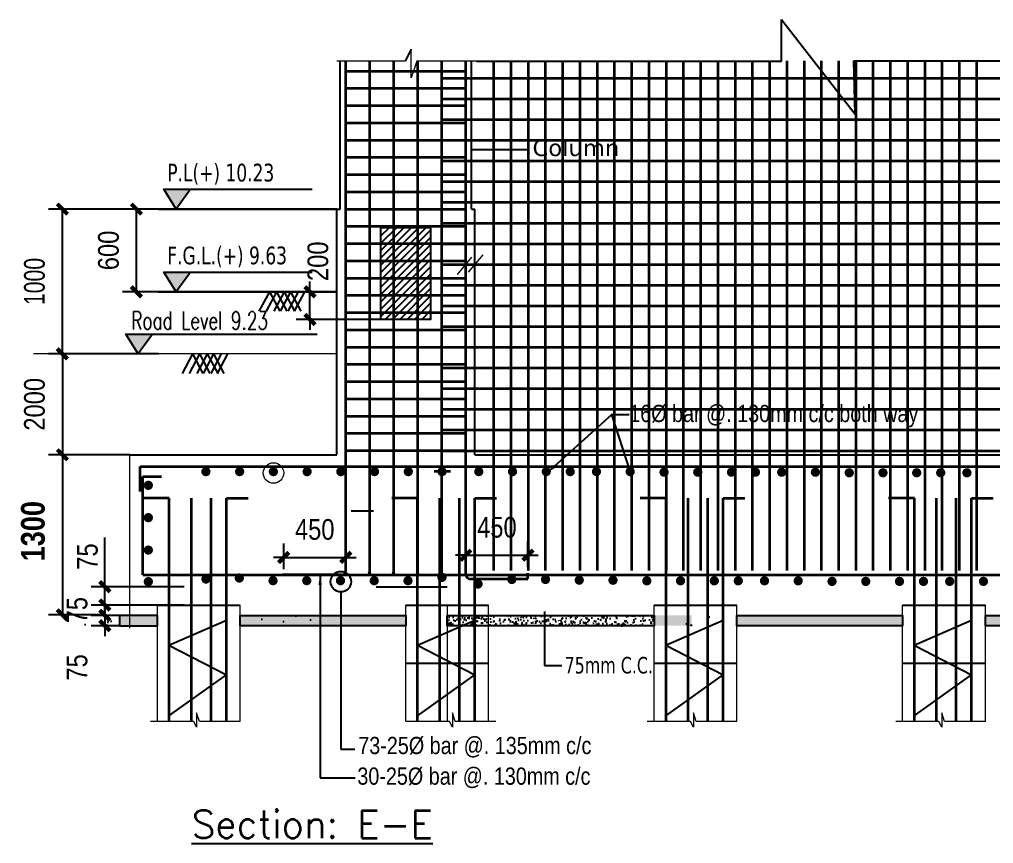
# Model space of a CAD drawing. Header units: millimetres. Extents: x 6239764 to 13047540, y 367704 to 979893.
# Drawn here: x 6545608 to 6552667, y 374326 to 380298 of the extents above; entities that cross this region are included whole.
import ezdxf
from ezdxf import colors
from ezdxf.entities.mleader import LeaderData, LeaderLine
from ezdxf.math import Vec2, Vec3

# ---------------------------------------------------------------- set-up
doc = ezdxf.new("R2010")
doc.units = ezdxf.units.MM
doc.header["$LTSCALE"] = 300
doc.linetypes.add('DASHED2', pattern=[0.375, 0.25, -0.125])
for name, color, linetype, lineweight in [('covering', 7, 'Continuous', 15), ('dimension', 194, 'Continuous', 20), ('ROD', 10, 'Continuous', 35)]:
    doc.layers.add(name, color=color, linetype=linetype, lineweight=lineweight)
doc.layers.add('DIM', color=4, linetype='Continuous')
doc.styles.add('AFTXT', font='')
doc.styles.add('NARROW', font='ARIALN.TTF')
doc.styles.get("Standard").update_dxf_attribs({"font": 'txt8.shx', "width": 0.7, "bigfont": 'hztxt_ii.shx'})
doc.styles.add('TEXT', font='swisscl.ttf')
doc.styles.add('ver', font='verdana.ttf')
doc.styles.get('AFTXT').set_extended_font_data('Romans.shx')
doc.linetypes.add('ZIGZAG', pattern='A,0.0001,-0.2,[131,ltypeshp.shx,S=0.2,R=0,X=-0.2,Y=0],-0.4,[131,ltypeshp.shx,S=0.2,R=180,X=0.2,Y=0],-0.2', length=0.8001)
doc.dimstyles.new('1_8 N1', dxfattribs={"dimscale": 1.5, "dimtxt": 48, "dimasz": 36, "dimexe": 18, "dimexo": 18, "dimgap": 15, "dimtad": 1, "dimdec": 1, "dimzin": 3, "dimdsep": 46, "dimlunit": 4, "dimtxsty": 'TEXT', "dimblk": 'ARCHTICK', "dimcen": 5, "dimdle": 18, "dimclrd": 8, "dimclre": 8, "dimclrt": 256, "dimadec": 0, "dimazin": 0, "dimtfac": 1, "dimtdec": 1, "dimtix": 1, "dimtmove": 0, "dimatfit": 3, "dimfxl": 0.18, "dimtvp": 0.75, "dimtolj": 1, "dimtzin": 0, "dimlwe": -1, "dimarcsym": 0})
doc.dimstyles.new('IED-2', dxfattribs={"dimscale": 50, "dimtxt": 3, "dimasz": 0.5, "dimexe": 2, "dimexo": 0, "dimgap": 2.5, "dimtad": 1, "dimdec": 0, "dimzin": 0, "dimdsep": 46, "dimtxsty": 'AFTXT', "dimblk": '_DOT7', "dimcen": 0.09, "dimclre": 7, "dimclrt": 3, "dimadec": 0, "dimazin": 0, "dimtfac": 1, "dimtdec": 0, "dimtix": 1, "dimtmove": 0, "dimatfit": 3, "dimldrblk": '_DOT7', "dimfxl": 1, "dimtolj": 1, "dimtzin": 0, "dimarcsym": 0})

# ---------------------------------------------------------------- blocks, each defined once
blk = doc.blocks.new('_ArchTick')
at = {"color": 0, "linetype": 'ByBlock', "const_width": 0.4}
blk.add_lwpolyline([(-0.5, -0.5), (0.5, 0.5)], dxfattribs=at)
blk = doc.blocks.new('*D834')
at = {"color": 7, "lineweight": -2, "transparency": 16777216}
for p, q in [((6547908.1, 378924.4), (6545819.1, 378924.4)), ((6546615.2, 377874.4), (6545819.1, 377874.4))]:
    blk.add_line(p, q, dxfattribs=at)
at = {"color": 0, "lineweight": -2, "transparency": 16777216}
blk.add_line((6545919.1, 377874.4), (6545919.1, 378924.4), dxfattribs=at)
at = {"layer": 'Defpoints', "color": 0, "transparency": 16777216}
for p in [(6545919.1, 378924.4), (6547908.1, 378924.4), (6546615.2, 377874.4)]:
    blk.add_point(p, dxfattribs=at)
at = {"color": 0, "lineweight": -2, "transparency": 16777216, "xscale": 75, "yscale": 75, "zscale": 75}
for p, rotation in [((6545919.1, 378924.4), 90), ((6545919.1, 377874.4), 270)]:
    blk.add_blockref('_ArchTick', p, dxfattribs=dict(at, rotation=rotation))
at = {"color": 3, "transparency": 16777216, "insert": (6545717.3, 378399.4), "char_height": 150, "attachment_point": 5, "rotation": 90, "style": 'NARROW'}
blk.add_mtext('\\A1;{\\fSwis721 LtCn BT|b0|i0|c0|p34;1000}', dxfattribs=at)
blk = doc.blocks.new('_DOT7')
at = {"color": 7, "linetype": 'Continuous'}
blk.add_line((-0.5, 0), (-1, 0), dxfattribs=at)
at = {"color": 7, "linetype": 'Continuous', "const_width": 0.5}
blk.add_lwpolyline([(-0.25, 0, 1), (0.25, 0, 1), (-0.25, 0, 1)], format="xyb", dxfattribs=at)
blk = doc.blocks.new('*D835')
at = {"color": 7, "lineweight": -2, "transparency": 16777216}
for p, q in [((6546408.1, 377144.1), (6545819.1, 377144.1)), ((6546223.3, 375983.7), (6545819.1, 375983.7))]:
    blk.add_line(p, q, dxfattribs=at)
at = {"color": 0, "lineweight": -2, "transparency": 16777216}
blk.add_line((6545919.1, 377144.1), (6545919.1, 375983.7), dxfattribs=at)
at = {"layer": 'Defpoints', "color": 0, "transparency": 16777216}
for p in [(6546408.1, 377144.1), (6545919.1, 375983.7), (6546223.3, 375983.7, 0)]:
    blk.add_point(p, dxfattribs=at)
at = {"color": 0, "lineweight": -2, "transparency": 16777216, "xscale": 75, "yscale": 75, "zscale": 75}
for p, rotation in [((6545919.1, 377144.1), 90), ((6545919.1, 375983.7), 270)]:
    blk.add_blockref('_ArchTick', p, dxfattribs=dict(at, rotation=rotation))
at = {"color": 3, "transparency": 16777216, "insert": (6545706.6, 376590), "char_height": 150, "attachment_point": 5, "rotation": 90, "style": 'NARROW'}
blk.add_mtext('\\A1;{\\fArial Narrow|b1|i0|c0|p34;\\H1.143x;\\C2;1300}', dxfattribs=at)
blk = doc.blocks.new('*D836')
at = {"color": 0, "lineweight": -2, "transparency": 16777216}
for p, q in [((6546227.3, 376187.6), (6546227.3, 376544)), ((6546227.3, 376054.7), (6546227.3, 376187.6))]:
    blk.add_line(p, q, dxfattribs=at)
at = {"color": 7, "lineweight": -2, "transparency": 16777216}
for p, q in [((6546802.4, 376187.6), (6546127.3, 376187.6)), ((6546802.4, 376054.7), (6546127.3, 376054.7))]:
    blk.add_line(p, q, dxfattribs=at)
at = {"layer": 'Defpoints', "color": 0, "transparency": 16777216}
for p in [(6546227.3, 376187.6), (6546802.4, 376187.6, 0), (6546802.4, 376054.7, 0)]:
    blk.add_point(p, dxfattribs=at)
at = {"color": 0, "lineweight": -2, "transparency": 16777216, "xscale": 75, "yscale": 75, "zscale": 75}
for p, rotation in [((6546227.3, 376187.6), 90), ((6546227.3, 376054.7), 270)]:
    blk.add_blockref('_ArchTick', p, dxfattribs=dict(at, rotation=rotation))
at = {"color": 3, "transparency": 16777216, "insert": (6546101, 376406), "char_height": 150, "attachment_point": 5, "rotation": 90, "style": 'NARROW'}
blk.add_mtext('\\A1;75', dxfattribs=at)
blk = doc.blocks.new('*D837')
at = {"color": 0, "lineweight": -2, "transparency": 16777216}
for p, q in [((6547713.3, 378324.4), (6547713.3, 378399.4)), ((6547713.3, 378124.4), (6547713.3, 378324.4)), ((6547713.3, 378124.4), (6547713.3, 378049.4))]:
    blk.add_line(p, q, dxfattribs=at)
at = {"color": 7, "lineweight": -2, "transparency": 16777216}
for p, q in [((6547908.1, 378324.4), (6547613.3, 378324.4)), ((6548228.1, 378124.4), (6547613.3, 378124.4))]:
    blk.add_line(p, q, dxfattribs=at)
at = {"layer": 'Defpoints', "color": 0, "transparency": 16777216}
for p in [(6547713.3, 378324.4), (6547908.1, 378324.4, 0), (6548228.1, 378124.4, 0)]:
    blk.add_point(p, dxfattribs=at)
at = {"color": 0, "lineweight": -2, "transparency": 16777216, "xscale": 75, "yscale": 75, "zscale": 75}
for p, rotation in [((6547713.3, 378324.4), 270), ((6547713.3, 378124.4), 90)]:
    blk.add_blockref('_ArchTick', p, dxfattribs=dict(at, rotation=rotation))
at = {"color": 3, "transparency": 16777216, "insert": (6547771.5, 378546), "char_height": 150, "attachment_point": 5, "rotation": 90, "style": 'NARROW'}
blk.add_mtext('\\A1;200', dxfattribs=at)
blk = doc.blocks.new('*D838')
at = {"color": 7, "lineweight": -2, "transparency": 16777216}
for p, q in [((6548843.1, 376329.9), (6548843.1, 376515.6)), ((6549293.1, 376329.9), (6549293.1, 376515.6))]:
    blk.add_line(p, q, dxfattribs=at)
at = {"color": 0, "lineweight": -2, "transparency": 16777216}
for p, q in [((6548843.1, 376415.6), (6548768.1, 376415.6)), ((6548843.1, 376415.6), (6549293.1, 376415.6)), ((6549293.1, 376415.6), (6549368.1, 376415.6))]:
    blk.add_line(p, q, dxfattribs=at)
at = {"layer": 'Defpoints', "color": 0, "transparency": 16777216}
for p in [(6549293.1, 376415.6), (6548843.1, 376329.9, 0), (6549293.1, 376329.9, 0)]:
    blk.add_point(p, dxfattribs=at)
at = {"color": 0, "lineweight": -2, "transparency": 16777216, "xscale": 75, "yscale": 75, "zscale": 75}
blk.add_blockref('_ArchTick', (6548843.1, 376415.6), dxfattribs=at)
at = {"color": 0, "lineweight": -2, "transparency": 16777216, "xscale": 75, "yscale": 75, "zscale": 75, "rotation": 180}
blk.add_blockref('_ArchTick', (6549293.1, 376415.6), dxfattribs=at)
at = {"color": 3, "transparency": 16777216, "insert": (6549068.1, 376617.2), "char_height": 150, "attachment_point": 5, "style": 'NARROW'}
blk.add_mtext('\\A1;450', dxfattribs=at)
blk = doc.blocks.new('*D839')
at = {"color": 0, "lineweight": -2, "transparency": 16777216}
for p, q in [((6546227.3, 376054.7), (6546227.3, 376129.7)), ((6546227.3, 376054.7), (6546227.3, 375979.7)), ((6546227.3, 375979.7), (6546227.3, 375904.7))]:
    blk.add_line(p, q, dxfattribs=at)
at = {"color": 7, "lineweight": -2, "transparency": 16777216}
for p, q in [((6546608.1, 376054.7), (6546127.3, 376054.7)), ((6546333.1, 375979.7), (6546127.3, 375979.7))]:
    blk.add_line(p, q, dxfattribs=at)
at = {"layer": 'Defpoints', "color": 0, "transparency": 16777216}
for p in [(6546608.1, 376054.7, 0), (6546227.3, 375979.7), (6546333.1, 375979.7, 0)]:
    blk.add_point(p, dxfattribs=at)
at = {"color": 0, "lineweight": -2, "transparency": 16777216, "xscale": 75, "yscale": 75, "zscale": 75}
for p, rotation in [((6546227.3, 376054.7), 270), ((6546227.3, 375979.7), 90)]:
    blk.add_blockref('_ArchTick', p, dxfattribs=dict(at, rotation=rotation))
at = {"color": 3, "transparency": 16777216, "insert": (6546026, 376017.2), "char_height": 150, "attachment_point": 5, "rotation": 90, "style": 'NARROW'}
blk.add_mtext('\\A1;75', dxfattribs=at)
blk = doc.blocks.new('*D840')
at = {"color": 0, "lineweight": -2, "transparency": 16777216}
for p, q in [((6546227.3, 375979.7), (6546227.3, 376054.7)), ((6546227.3, 375979.7), (6546227.3, 375904.7)), ((6546227.3, 375904.7), (6546227.3, 375829.7))]:
    blk.add_line(p, q, dxfattribs=at)
at = {"color": 7, "lineweight": -2, "transparency": 16777216}
for p, q in [((6546339.8, 375979.7), (6546127.3, 375979.7)), ((6546339.8, 375904.7), (6546127.3, 375904.7))]:
    blk.add_line(p, q, dxfattribs=at)
at = {"layer": 'Defpoints', "color": 0, "transparency": 16777216}
for p in [(6546339.8, 375979.7), (6546227.3, 375904.7), (6546339.8, 375904.7, 0)]:
    blk.add_point(p, dxfattribs=at)
at = {"color": 0, "lineweight": -2, "transparency": 16777216, "xscale": 75, "yscale": 75, "zscale": 75}
for p, rotation in [((6546227.3, 375979.7), 270), ((6546227.3, 375904.7), 90)]:
    blk.add_blockref('_ArchTick', p, dxfattribs=dict(at, rotation=rotation))
at = {"color": 3, "transparency": 16777216, "insert": (6546026, 375602.4), "char_height": 150, "attachment_point": 5, "rotation": 90, "style": 'NARROW'}
blk.add_mtext('\\A1;75', dxfattribs=at)
blk = doc.blocks.new('*D841')
at = {"color": 7, "lineweight": -2, "transparency": 16777216}
for p, q in [((6547523, 376314.2), (6547523, 376499.9)), ((6547973.1, 376314.2), (6547973.1, 376499.9))]:
    blk.add_line(p, q, dxfattribs=at)
at = {"color": 0, "lineweight": -2, "transparency": 16777216}
for p, q in [((6547523, 376399.9), (6547448, 376399.9)), ((6547523, 376399.9), (6547973.1, 376399.9)), ((6547973.1, 376399.9), (6548048.1, 376399.9))]:
    blk.add_line(p, q, dxfattribs=at)
at = {"layer": 'Defpoints', "color": 0, "transparency": 16777216}
for p in [(6547973.1, 376399.9), (6547523, 376314.2, 0), (6547973.1, 376314.2, 0)]:
    blk.add_point(p, dxfattribs=at)
at = {"color": 0, "lineweight": -2, "transparency": 16777216, "xscale": 75, "yscale": 75, "zscale": 75}
blk.add_blockref('_ArchTick', (6547523, 376399.9), dxfattribs=at)
at = {"color": 0, "lineweight": -2, "transparency": 16777216, "xscale": 75, "yscale": 75, "zscale": 75, "rotation": 180}
blk.add_blockref('_ArchTick', (6547973.1, 376399.9), dxfattribs=at)
at = {"color": 3, "transparency": 16777216, "insert": (6547748, 376601.5), "char_height": 150, "attachment_point": 5, "style": 'NARROW'}
blk.add_mtext('\\A1;450', dxfattribs=at)
blk = doc.blocks.new('*D842')
at = {"color": 7, "lineweight": -2, "transparency": 16777216}
for p, q in [((6546615.2, 377874.4), (6545819.1, 377874.4)), ((6546408.1, 377144.1), (6545819.1, 377144.1))]:
    blk.add_line(p, q, dxfattribs=at)
at = {"color": 0, "lineweight": -2, "transparency": 16777216}
blk.add_line((6545919.1, 377874.4), (6545919.1, 377144.1), dxfattribs=at)
at = {"layer": 'Defpoints', "color": 0, "transparency": 16777216}
for p in [(6546615.2, 377874.4, 0), (6545919.1, 377144.1), (6546408.1, 377144.1)]:
    blk.add_point(p, dxfattribs=at)
at = {"color": 0, "lineweight": -2, "transparency": 16777216, "xscale": 75, "yscale": 75, "zscale": 75}
for p, rotation in [((6545919.1, 377874.4), 90), ((6545919.1, 377144.1), 270)]:
    blk.add_blockref('_ArchTick', p, dxfattribs=dict(at, rotation=rotation))
at = {"color": 3, "transparency": 16777216, "insert": (6545717.5, 377509.3), "char_height": 150, "attachment_point": 5, "rotation": 90, "style": 'NARROW'}
blk.add_mtext('\\A1;2000', dxfattribs=at)
blk = doc.blocks.new('*D843')
at = {"color": 7, "lineweight": -2, "transparency": 16777216}
for p, q in [((6547908.1, 378924.4), (6546355.4, 378924.4)), ((6547908.1, 378324.4), (6546355.4, 378324.4))]:
    blk.add_line(p, q, dxfattribs=at)
at = {"color": 0, "lineweight": -2, "transparency": 16777216}
blk.add_line((6546455.4, 378324.4), (6546455.4, 378924.4), dxfattribs=at)
at = {"layer": 'Defpoints', "color": 0, "transparency": 16777216}
for p in [(6546455.4, 378924.4), (6547908.1, 378924.4, 0), (6547908.1, 378324.4, 0)]:
    blk.add_point(p, dxfattribs=at)
at = {"color": 0, "lineweight": -2, "transparency": 16777216, "xscale": 75, "yscale": 75, "zscale": 75}
for p, rotation in [((6546455.4, 378924.4), 90), ((6546455.4, 378324.4), 270)]:
    blk.add_blockref('_ArchTick', p, dxfattribs=dict(at, rotation=rotation))
at = {"color": 3, "transparency": 16777216, "insert": (6546253.8, 378624.4), "char_height": 150, "attachment_point": 5, "rotation": 90, "style": 'NARROW'}
blk.add_mtext('\\A1;600', dxfattribs=at)

msp = doc.modelspace()

# ---------------------------------------------------------------- hatches: boundary and pattern name
h = msp.add_hatch()
h.set_pattern_fill('ANSI31', color=256, scale=299.999995, style=0)
h.set_pattern_definition([(45, (2588950.356, 1022292.96), (-26.51650382, 26.51650382), [])])
h.paths.add_polyline_path([(6548228.1, 378124.4), (6548354.5, 378124.4), (6548354.5, 378791.4), (6548228.1, 378791.4)])
h.paths.add_polyline_path([(6548354.5, 378124.4), (6548478.7, 378124.4), (6548478.7, 378791.4), (6548354.5, 378791.4)])
h.paths.add_polyline_path([(6548478.7, 378124.4), (6548588.1, 378124.4), (6548588.1, 378791.4), (6548478.7, 378791.4)])
edge = h.paths.add_edge_path()
edge.add_line((6548588.1, 378124.4), (6548588.1, 378124.4))
edge.add_line((6548588.1, 378124.4), (6548588.1, 378791.4))
edge.add_line((6548577.2, 378791.4), (6548599, 378791.4))
edge.add_line((6548588.1, 378791.4), (6548588.1, 378124.4))
at = {"lineweight": 25}
h = msp.add_hatch(dxfattribs=at)
h.set_pattern_fill('AR-CONC', color=9, scale=50)
h.set_pattern_definition([(50, (6390139.74, 682600.42), (358.6301, -31.37607), [37.5, -412.5]), (355, (6390139.74, 682600.4), (-69.37567, 376.09607), [30, -330]), (100.45144, (6390169.63, 682597.8), (289.25442, 344.72), [31.8701, -350.57106]), (46.1842, (6390139.74, 682700.4), (533.62067, -82.75964), [56.25, -618.75]), (96.63564, (6390184.2, 682693.5), (467.331, 487.0593), [47.8052, -525.8569]), (351.18416, (6390139.74, 682700.4), (467.331, 487.0593), [45, -495]), (21, (6390189.74, 682675.42), (298.45353, -201.30945), [37.5, -412.5]), (326, (6390189.74, 682675.4), (121.65767, 362.57502), [30, -330]), (71.45144, (6390214.6, 682658.64), (420.1112, 161.26558), [31.8701, -350.57106]), (37.5, (6390139.74, 682600.42), (6.07993, 166.446927), [0, -326, 0, -335, 0, -331.25]), (7.5, (6390139.74, 682600.42), (131.53477, 197.20586), [0, -191, 0, -318.5, 0, -126.25]), (327.5, (6390028.24, 682600.42), (266.91122, -11.277436), [0, -125, 0, -390, 0, -517.5]), (317.5, (6389978.24, 682600.42), (291.59308, 50.05249), [0, -162.5, 0, -259, 0, -367.5])])
h.paths.add_polyline_path([(6546873.7, 375979.7), (6547773.7, 375979.7), (6547773.7, 375904.7), (6546873.7, 375904.7)])
h.paths.add_polyline_path([(6550408.1, 375979.7), (6550680.7, 375979.7), (6550680.7, 375904.7), (6550408.1, 375904.7)])
h.paths.add_polyline_path([(6546273.7, 375979.7), (6545998.7, 375979.7), (6545998.7, 375904.7), (6546273.7, 375904.7)])
h = msp.add_hatch(dxfattribs=at)
h.set_pattern_fill('AR-CONC', color=9, scale=20)
h.set_pattern_definition([(50, (6390139.74, 682692.5), (143.452037, -12.550427), [15, -165]), (355, (6390139.74, 682692.5), (-27.750267, 150.438427), [12, -132]), (100.451444, (6390151.7, 682691.46), (115.70177, 137.888), [12.74804, -140.22842]), (46.1842, (6390139.74, 682732.5), (213.44827, -33.10386), [22.5, -247.5]), (96.635635, (6390157.53, 682729.74), (186.93239, 194.82372), [19.12207, -210.34275]), (351.184164, (6390139.74, 682732.5), (186.93239, 194.82372), [18, -198]), (21, (6390159.74, 682722.5), (119.38141, -80.52378), [15, -165]), (326, (6390159.74, 682722.5), (48.663066, 145.03001), [12, -132]), (71.451445, (6390169.69, 682715.8), (168.044475, 64.50623), [12.74804, -140.22842]), (37.5, (6390139.74, 682692.503), (2.431971, 66.578771), [0, -130.4, 0, -134, 0, -132.5]), (7.5, (6390139.74, 682692.5), (52.613907, 78.882342), [0, -76.4, 0, -127.4, 0, -50.5]), (327.5, (6390095.14, 682692.503), (106.764487, -4.510974), [0, -50, 0, -156, 0, -207]), (317.5, (6390075.14, 682692.5), (116.637234, 20.020996), [0, -65, 0, -103.6, 0, -147])])
h.paths.add_polyline_path([(6550208.1, 375979.7), (6550480.7, 375979.7), (6550480.7, 375904.7), (6550208.1, 375904.7)])
h.paths.add_polyline_path([(6547208.1, 375979.7), (6548408.1, 375979.7), (6548408.1, 375904.7), (6547208.1, 375904.7)])
h.paths.add_polyline_path([(6546608.1, 375979.7), (6546333.1, 375979.7), (6546333.1, 375904.7), (6546608.1, 375904.7)])
at = {"ltscale": 0.1}
h = msp.add_hatch(dxfattribs=at)
h.set_pattern_fill('AR-CONC', color=8)
h.set_pattern_definition([(50, (57187.95, -84549.77), (182.184669, -15.9390855), [19.05, -209.55]), (355, (57187.95, -84549.77), (-35.2434214, 191.056845), [15.24, -167.640584]), (100.4514447, (57203.13, -84551.1), (146.941247, 175.117752), [16.190009, -178.0902446]), (46.1842, (57187.95, -84498.97), (271.079041, -42.042328), [28.575, -314.325]), (96.6355576, (57210.54, -84502.47), (237.404134, 247.426125), [24.285023, -267.135608]), (351.184151, (57187.95, -84498.97), (237.404134, 247.426125), [22.859967, -251.459732]), (21, (57213.35, -84511.67), (151.6143913, -102.2651982), [19.05, -209.55]), (326, (57213.35, -84511.67), (61.8020283, 184.187966), [15.24, -167.64]), (71.451445, (57225.99, -84520.19), (213.4164193, 81.922769), [16.190009, -178.0899376]), (37.5, (57187.95, -84549.77), (3.08860325, 84.5550389), [0, -165.608, 0, -170.18, 0, -168.275]), (7.5, (57187.95, -84549.77), (66.8196625, 100.1805748), [0, -97.028, 0, -161.798, 0, -64.135]), (327.5, (57131.31, -84549.77), (135.5905952, -5.728744), [0, -63.5, 0, -198.12, 0, -262.89]), (317.5, (57105.91, -84549.77), (148.1291814, 25.426491), [0, -82.55, 0, -131.572, 0, -186.69])])
h.paths.add_polyline_path([(6548708.1, 375979.7), (6550208.1, 375979.7), (6550208.1, 375904.7), (6548708.1, 375904.7)])
h = msp.add_hatch(dxfattribs=at)
h.set_pattern_fill('AR-CONC', color=8, scale=0.5)
h.set_pattern_definition([(50, (57187.95, -84549.77), (91.0923345, -7.9695428), [9.525, -104.775]), (355, (57187.95, -84549.77), (-17.6217107, 95.5284226), [7.62, -83.8202921]), (100.4514447, (57195.54, -84550.43), (73.4706235, 87.558876), [8.0950044, -89.0451223]), (46.1842, (57187.95, -84524.37), (135.5395204, -21.021164), [14.2875, -157.1625]), (96.6355576, (57199.25, -84526.12), (118.702067, 123.7130623), [12.1425116, -133.567804]), (351.1841512, (57187.95, -84524.37), (118.702067, 123.7130623), [11.4299835, -125.729866]), (21, (57200.65, -84530.72), (75.8071956, -51.1325991), [9.525, -104.775]), (326, (57200.65, -84530.72), (30.9010142, 92.093983), [7.62, -83.82]), (71.451445, (57206.97, -84534.98), (106.7082096, 40.9613844), [8.0950044, -89.0449688]), (37.5, (57187.95, -84549.767), (1.54430163, 42.27751944), [0, -82.804, 0, -85.09, 0, -84.1375]), (7.5, (57187.95, -84549.767), (33.40983126, 50.0902874), [0, -48.514, 0, -80.899, 0, -32.0675]), (327.5, (57159.63, -84549.767), (67.79529758, -2.864372), [0, -31.75, 0, -99.06, 0, -131.445]), (317.5, (57146.93, -84549.767), (74.0645907, 12.7132455), [0, -41.275, 0, -65.786, 0, -93.345])])
h.paths.add_polyline_path([(6548708.1, 375979.7), (6550208.1, 375979.7), (6550208.1, 375904.7), (6548708.1, 375904.7)])
h = msp.add_hatch(dxfattribs=at)
h.set_pattern_fill('AR-CONC', color=8, scale=0.5)
h.set_pattern_definition([(50, (-4477.5, -84549.77), (91.0923345, -7.9695428), [9.525, -104.775]), (355, (-4477.5, -84549.77), (-17.6217107, 95.5284226), [7.62, -83.8202921]), (100.4514447, (-4469.91, -84550.43), (73.4706235, 87.558876), [8.0950044, -89.0451223]), (46.1842, (-4477.5, -84524.37), (135.5395204, -21.021164), [14.2875, -157.1625]), (96.6355576, (-4466.2, -84526.12), (118.702067, 123.7130623), [12.1425116, -133.567804]), (351.1841512, (-4477.5, -84524.37), (118.702067, 123.7130623), [11.4299835, -125.729866]), (21, (-4464.8, -84530.72), (75.8071956, -51.1325991), [9.525, -104.775]), (326, (-4464.8, -84530.72), (30.9010142, 92.093983), [7.62, -83.82]), (71.451445, (-4458.48, -84534.98), (106.7082096, 40.9613844), [8.0950044, -89.0449688]), (37.5, (-4477.5, -84549.767), (1.54430163, 42.27751944), [0, -82.804, 0, -85.09, 0, -84.1375]), (7.5, (-4477.5, -84549.767), (33.40983126, 50.0902874), [0, -48.514, 0, -80.899, 0, -32.0675]), (327.5, (-4505.822, -84549.767), (67.79529758, -2.864372), [0, -31.75, 0, -99.06, 0, -131.445]), (317.5, (-4518.52, -84549.767), (74.0645907, 12.7132455), [0, -41.275, 0, -65.786, 0, -93.345])])
h.paths.add_polyline_path([(6550808.1, 375979.7), (6552008.1, 375979.7), (6552008.1, 375904.7), (6550808.1, 375904.7)])
h.paths.add_polyline_path([(6552608.1, 375979.7), (6553808.1, 375979.7), (6553808.1, 375904.7), (6552608.1, 375904.7)])
h.paths.add_polyline_path([(6554408.1, 375979.7), (6555608.1, 375979.7), (6555608.1, 375904.7), (6554408.1, 375904.7)])
h.paths.add_polyline_path([(6556208.1, 375979.7), (6556480.7, 375979.7), (6556480.7, 375904.7), (6556208.1, 375904.7)])
at = {"layer": 'DIM', "ltscale": 3}
for points in [[(6546848.1, 379067.8), (6546654.3, 379067.8), (6546743.3, 378924.4)], [(6546848.1, 378467.8), (6546654.3, 378467.8), (6546743.3, 378324.4)], [(6546573.6, 378017.8), (6546379.7, 378017.8), (6546468.7, 377874.4)]]:
    msp.add_hatch(color=256, dxfattribs=at).paths.add_polyline_path(points)
at = {"layer": 'ROD'}
h = msp.add_hatch(dxfattribs=at)
h.set_pattern_fill('ANSI31', color=256)
h.set_pattern_definition([(45, (6381293.45586, 682685.36132), (-0.08838834765, 0.08838834765), [])])
h.paths.add_polyline_path([(6548153.7, 376283.9, 1), (6548141, 376283.9, 1)])
h = msp.add_hatch(dxfattribs=at)
h.set_pattern_fill('ANSI31', color=256)
h.set_pattern_definition([(45, (6381467.45586, 682685.36132), (-0.08838834765, 0.08838834765), [])])
h.paths.add_polyline_path([(6548327.7, 376283.9, 1), (6548315, 376283.9, 1)])
h = msp.add_hatch(dxfattribs=at)
h.set_pattern_fill('ANSI31', color=256)
h.set_pattern_definition([(45, (6381641.45586, 682685.36132), (-0.08838834765, 0.08838834765), [])])
h.paths.add_polyline_path([(6548501.7, 376283.9, 1), (6548489, 376283.9, 1)])
h = msp.add_hatch(dxfattribs=at)
h.set_pattern_fill('ANSI31', color=256)
h.set_pattern_definition([(45, (6381815.45586, 682688.06634), (-0.08838834765, 0.08838834765), [])])
h.paths.add_polyline_path([(6548675.7, 376286.6, 1), (6548663, 376286.6, 1)])

# ---------------------------------------------------------------- linework, layer by layer
at = {"color": 6, "ltscale": 0.1}
for p, q in [((6551131.4, 379997.1, 0), (6551131.4, 380298.3, 0)), ((6551131.4, 380298.3, 0), (6551664, 379611.6)), ((6548919.8, 379997.1, 0), (6551131.4, 379997.1, 0)), ((6551664, 379611.6), (6551654.3, 379998.5)), ((6551654.3, 379998.5), (6553933.1, 379997, 0)), ((6548193.6, 376187.6, 0), (6548708.1, 376187.6)), ((6548408.1, 375633.1), (6549008.1, 375633.1)), ((6550208.1, 375633.1), (6550808.1, 375633.1)), ((6552008.1, 375633.1), (6552608.1, 375633.1))]:
    msp.add_line(p, q, dxfattribs=at)
at = {"lineweight": 25}
for p, q in [((6548446.1, 380082.4, 0), (6548403.7, 379997, 0)), ((6547933.1, 378924.4, 0), (6547933.1, 379997, 0)), ((6548883.1, 378924.4, 0), (6548883.1, 379997.1, 0)), ((6546615.2, 378924.4, 0), (6547908.1, 378924.4, 0)), ((6547908.1, 377144.1, 0), (6547908.1, 378924.4, 0)), ((6547908.1, 378924.4, 0), (6547933.1, 378924.4, 0)), ((6548883.1, 378924.4, 0), (6548908.1, 378924.4, 0)), ((6548908.1, 377144.1, 0), (6548908.1, 378924.4, 0)), ((6546615.2, 378324.4, 0), (6547908.1, 378324.4, 0)), ((6546408.1, 377144.1), (6547908.1, 377144.1, 0)), ((6548908.1, 377144.1, 0), (6556408.1, 377144.1, 0)), ((6548012.1, 376736.3, 0), (6548173.5, 376736.3, 0))]:
    msp.add_line(p, q, dxfattribs=at)
at = {"lineweight": 0, "ltscale": 1500}
for p, q in [((6547440.3, 378924.4, 0), (6546588.9, 378924.4, 0)), ((6547440.3, 378324.4, 0), (6546588.9, 378324.4, 0)), ((6547908.1, 377874.4, 0), (6545710.6, 377874.4, 0))]:
    msp.add_line(p, q, dxfattribs=at)
at = {"lineweight": 0}
for p, q in [((6548884.4, 378575.6, 0), (6548780.4, 378450.2, 0)), ((6548965, 378592.7, 0), (6548861, 378467.3, 0)), ((6548748.6, 378524, 0), (6549014, 378524, 0))]:
    msp.add_line(p, q, dxfattribs=at)
at = {"color": 7, "lineweight": 25}
for p, q in [((6547419.3, 378324.4, 0), (6547343.9, 378183.7, 0)), ((6547471, 378324.4, 0), (6547395.6, 378183.7, 0)), ((6547419.3, 378324.4, 0), (6547494.7, 378183.7, 0)), ((6547526.6, 378324.4, 0), (6547451.2, 378183.7, 0)), ((6547471, 378324.4, 0), (6547546.4, 378183.7, 0)), ((6547572.3, 378324.4, 0), (6547496.9, 378183.7, 0)), ((6547526.6, 378324.4, 0), (6547602, 378183.7, 0)), ((6547628, 378324.4, 0), (6547552.6, 378183.7, 0)), ((6547572.3, 378324.4, 0), (6547647.7, 378183.7, 0)), ((6547673.7, 378324.4, 0), (6547598.3, 378183.7, 0)), ((6546861.8, 377874.4, 0), (6546786.4, 377733.7, 0)), ((6546913.5, 377874.4, 0), (6546838.1, 377733.7, 0)), ((6546861.8, 377874.4, 0), (6546937.2, 377733.7, 0)), ((6546969.1, 377874.4, 0), (6546893.7, 377733.7, 0)), ((6546913.5, 377874.4, 0), (6546988.9, 377733.7, 0)), ((6547014.9, 377874.4, 0), (6546939.5, 377733.7, 0)), ((6546969.1, 377874.4, 0), (6547044.5, 377733.7, 0)), ((6547070.5, 377874.4, 0), (6546995.1, 377733.7, 0)), ((6547014.9, 377874.4, 0), (6547090.3, 377733.7, 0)), ((6547116.2, 377874.4, 0), (6547040.8, 377733.7, 0))]:
    msp.add_line(p, q, dxfattribs=at)
at = {"lineweight": 25, "elevation": 0}
for points in [[(6546608.1, 375979.7), (6546333.1, 375979.7), (6546333.1, 375904.7), (6546608.1, 375904.7)], [(6547208.1, 375979.7), (6548408.1, 375979.7), (6548408.1, 375904.7), (6547208.1, 375904.7)], [(6548708.1, 375979.7), (6550208.1, 375979.7), (6550208.1, 375904.7), (6548708.1, 375904.7)], [(6550808.1, 375979.7), (6552008.1, 375979.7), (6552008.1, 375904.7), (6550808.1, 375904.7)]]:
    msp.add_lwpolyline(points, close=True, dxfattribs=at)
at = {"lineweight": 25}
msp.add_lwpolyline([(6552608.1, 375979.7), (6553808.1, 375979.7), (6553808.1, 375904.7), (6552608.1, 375904.7)], close=True, dxfattribs=at)
at = {"color": 6, "ltscale": 0.1}
msp.add_circle((6547937.1, 376223.9, 0), 74.3, dxfattribs=at)
msp.add_circle((6547937.1, 376223.9, 0), 74.3, dxfattribs=at)
at = {"layer": 'covering', "lineweight": 0, "ltscale": 1500}
for p, q in [((6546408.1, 375887.7, 0), (6546408.1, 377144.1, 0)), ((6547215.2, 377144.1, 0), (6547400.8, 377144.1, 0)), ((6546608.1, 375211.4, 0), (6546608.1, 376054.7, 0)), ((6546608.1, 375211.5, 0), (6546608.1, 376054.7, 0)), ((6547108.1, 375211.4, 0), (6547108.1, 376054.7, 0)), ((6547208.1, 375211.5, 0), (6547208.1, 376054.7, 0)), ((6548408.1, 375211.5), (6548408.1, 376054.7)), ((6548710.4, 375211.4), (6548710.4, 376054.7)), ((6549008.1, 375211.5), (6549008.1, 376054.7)), ((6550208.1, 375211.5), (6550208.1, 376054.7)), ((6550808.1, 375211.5), (6550808.1, 376054.7)), ((6552008.1, 375211.5), (6552008.1, 376054.7)), ((6552608.1, 375211.5), (6552608.1, 376054.7))]:
    msp.add_line(p, q, dxfattribs=at)
at = {"layer": 'covering', "linetype": 'DASHED2', "lineweight": 0, "ltscale": 1500, "elevation": 0}
for points in [[(6548919.8, 379997.1), (6548487.9, 379997.1), (6548446.1, 379874.3), (6548446.1, 380082.4)], [(6548403.7, 379997), (6547908.1, 379997)], [(6547208.1, 375211.5), (6546912.9, 375211.5), (6546892, 375272.9), (6546892, 375168.8), (6546870.8, 375211.5), (6546558.1, 375211.5)], [(6549061.5, 375211.5), (6548766.3, 375211.5), (6548745.4, 375272.9), (6548745.4, 375168.8), (6548724.2, 375211.5), (6548411.5, 375211.5)]]:
    msp.add_lwpolyline(points, dxfattribs=at)
at = {"layer": 'covering', "linetype": 'DASHED2', "lineweight": 0, "ltscale": 1500}
for points in [[(6550808.1, 375211.5), (6550512.9, 375211.5), (6550492, 375272.9), (6550492, 375168.8), (6550470.8, 375211.5), (6550158.1, 375211.5)], [(6552608.1, 375211.5), (6552312.9, 375211.5), (6552292, 375272.9), (6552292, 375168.8), (6552270.8, 375211.5), (6551958.1, 375211.5)]]:
    msp.add_lwpolyline(points, dxfattribs=at)
at = {"layer": 'DIM'}
msp.add_line((6549900.7, 377434.7, 0), (6550027.1, 377435, 0), dxfattribs=at)
at = {"layer": 'DIM', "linetype": 'ZIGZAG', "ltscale": 0.1}
for p, q in [((6546608.1, 376054.7, 0), (6547208.1, 376054.7, 0)), ((6548408.1, 376054.7), (6549008.1, 376054.7)), ((6550208.1, 376054.7), (6550808.1, 376054.7)), ((6552008.1, 376054.7), (6552608.1, 376054.7))]:
    msp.add_line(p, q, dxfattribs=at)
at = {"layer": 'DIM', "ltscale": 3, "elevation": 0}
for points in [[(6546847.9, 379067.5), (6546743.3, 378924.4), (6546654.3, 379067.8), (6547728.5, 379067.8)], [(6546847.9, 378467.5), (6546743.3, 378324.4), (6546654.3, 378467.8), (6547728.5, 378467.8)], [(6546573.3, 378017.5), (6546468.7, 377874.4), (6546379.7, 378017.8), (6547766.1, 378017.8)]]:
    msp.add_lwpolyline(points, dxfattribs=at)
at = {"layer": 'DIM', "elevation": 0}
msp.add_lwpolyline([(6548228.1, 378791.4), (6548588.1, 378791.4), (6548588.1, 378124.4), (6548228.1, 378124.4)], close=True, dxfattribs=at)
at = {"layer": 'dimension', "lineweight": 20, "ltscale": 100}
for centre in [(6547449.1, 377011.5, 0), (6547937.1, 376223.9, 0)]:
    msp.add_circle(centre, 74.3, dxfattribs=at)
at = {"layer": 'ROD'}
for p, q in [((6547973.1, 376299.3, 0), (6547973.1, 379997, 0)), ((6548147.1, 376285.7, 0), (6548147.1, 379997, 0)), ((6548321.1, 376285.7, 0), (6548321.1, 379997, 0)), ((6548495.1, 376285.7, 0), (6548495.1, 379997, 0)), ((6548669.1, 376274.2, 0), (6548669.1, 379997.1, 0)), ((6548843.1, 376274.2, 0), (6548843.1, 379997.1, 0)), ((6549043.7, 379997.7, 0), (6549043.7, 376304.2, 0)), ((6549168.7, 379997.7, 0), (6549168.7, 376304.2, 0)), ((6549168.7, 379997.7, 0), (6549168.7, 376304.2, 0)), ((6549293.7, 379997.7, 0), (6549293.7, 376304.2, 0)), ((6549418.7, 379997.7, 0), (6549418.7, 376304.2, 0)), ((6549543.7, 379997.7, 0), (6549543.7, 376304.2, 0)), ((6549668.7, 379997.7, 0), (6549668.7, 376304.2, 0)), ((6549793.7, 379997.7, 0), (6549793.7, 376304.2, 0)), ((6549918.7, 379997.7, 0), (6549918.7, 376304.2, 0)), ((6550043.7, 379997.7, 0), (6550043.7, 376304.2, 0)), ((6550168.7, 379997.7, 0), (6550168.7, 376304.2, 0)), ((6550293.7, 379997.7, 0), (6550293.7, 376304.2, 0)), ((6550418.7, 379997.7, 0), (6550418.7, 376304.2, 0)), ((6550543.7, 379997.7, 0), (6550543.7, 376304.2, 0)), ((6550668.7, 379997.7, 0), (6550668.7, 376304.2, 0)), ((6550793.7, 379997.7, 0), (6550793.7, 376304.2, 0)), ((6550918.7, 379997.7, 0), (6550918.7, 376304.2, 0)), ((6551043.7, 379997.7, 0), (6551043.7, 376304.2, 0)), ((6551168.7, 379997.7, 0), (6551168.7, 376304.2, 0)), ((6551293.7, 379997.7, 0), (6551293.7, 376304.2, 0)), ((6551418.7, 379997.7, 0), (6551418.7, 376304.2, 0)), ((6551543.7, 379997.7, 0), (6551543.7, 376304.2, 0)), ((6551668.7, 379997.7, 0), (6551668.7, 376304.2, 0)), ((6551793.7, 379997.7, 0), (6551793.7, 376304.2, 0)), ((6551918.7, 379997.7, 0), (6551918.7, 376304.2, 0)), ((6552043.7, 379997.7, 0), (6552043.7, 376304.2, 0)), ((6552168.7, 379997.7, 0), (6552168.7, 376304.2, 0)), ((6552293.7, 379997.7, 0), (6552293.7, 376304.2, 0)), ((6552418.7, 379997.7, 0), (6552418.7, 376304.2, 0)), ((6552543.7, 379997.7, 0), (6552543.7, 376304.2, 0)), ((6547973.1, 379924.4, 0), (6548843.1, 379924.4, 0)), ((6548669.1, 379873.3, 0), (6554147.1, 379873.3, 0)), ((6547973.1, 379799.4, 0), (6548843.1, 379799.4, 0)), ((6548669.1, 379723.3, 0), (6554147.1, 379723.3, 0)), ((6547973.1, 379674.4, 0), (6548843.1, 379674.4, 0)), ((6548669.1, 379573.3, 0), (6554147.1, 379573.3, 0)), ((6547973.1, 379549.4, 0), (6548843.1, 379549.4, 0)), ((6547973.1, 379424.4, 0), (6548843.1, 379424.4, 0)), ((6548669.1, 379423.3, 0), (6554147.1, 379423.3, 0)), ((6547973.1, 379299.4, 0), (6548843.1, 379299.4, 0)), ((6548669.1, 379273.3, 0), (6554147.1, 379273.3, 0)), ((6547973.1, 379174.4, 0), (6548843.1, 379174.4, 0)), ((6548669.1, 379123.3, 0), (6554147.1, 379123.3, 0)), ((6547973.1, 379049.4, 0), (6548843.1, 379049.4, 0)), ((6547973.1, 378924.4, 0), (6548843.1, 378924.4, 0)), ((6548669.1, 378973.3, 0), (6554147.1, 378973.3, 0)), ((6547973.1, 378799.4, 0), (6548843.1, 378799.4, 0)), ((6548669.1, 378823.3, 0), (6554147.1, 378823.3, 0)), ((6547973.1, 378674.4, 0), (6548843.1, 378674.4, 0)), ((6548669.1, 378673.3, 0), (6554147.1, 378673.3, 0)), ((6547973.1, 378549.4, 0), (6548843.1, 378549.4, 0)), ((6548669.1, 378523.3, 0), (6554147.1, 378523.3, 0)), ((6547973.1, 378424.4, 0), (6548843.1, 378424.4, 0)), ((6548669.1, 378373.3, 0), (6554147.1, 378373.3, 0)), ((6547973.1, 378299.4, 0), (6548843.1, 378299.4, 0)), ((6548669.1, 378223.3, 0), (6554147.1, 378223.3, 0)), ((6547973.1, 378174.4, 0), (6548843.1, 378174.4, 0)), ((6547973.1, 378049.4, 0), (6548843.1, 378049.4, 0)), ((6548669.1, 378073.3, 0), (6554147.1, 378073.3, 0)), ((6547973.1, 377924.4, 0), (6548843.1, 377924.4, 0)), ((6548669.1, 377923.3, 0), (6554147.1, 377923.3, 0)), ((6547973.1, 377799.4, 0), (6548843.1, 377799.4, 0)), ((6548669.1, 377773.3, 0), (6554147.1, 377773.3, 0)), ((6547973.1, 377674.4, 0), (6548843.1, 377674.4, 0)), ((6548669.1, 377623.3, 0), (6554147.1, 377623.3, 0)), ((6547973.1, 377549.4, 0), (6548843.1, 377549.4, 0)), ((6548669.1, 377473.3, 0), (6554147.1, 377473.3, 0)), ((6547973.1, 377424.4, 0), (6548843.1, 377424.4, 0)), ((6548669.1, 377323.3, 0), (6554147.1, 377323.3, 0)), ((6547973.1, 377299.4, 0), (6548843.1, 377299.4, 0)), ((6547973.1, 377174.4, 0), (6548843.1, 377174.4, 0)), ((6548669.1, 377173.3, 0), (6554147.1, 377173.3, 0)), ((6546483.1, 377057.7, 0), (6556309, 377057.7, 0)), ((6548612.4, 377023.8, 0), (6548732.4, 377023.8, 0)), ((6546503.1, 376274.2, 0), (6546503.1, 376985.2, 0)), ((6546503.1, 376985.2, 0), (6546636.9, 376985.2, 0)), ((6546693.6, 376828.5, 0), (6546505.7, 376828.5, 0)), ((6546693.6, 375211.4, 0), (6546693.6, 376828.5, 0)), ((6546854.6, 375211.5, 0), (6546854.6, 376828.5, 0)), ((6546996.9, 375211.5, 0), (6546996.9, 376828.5, 0)), ((6547107.9, 375211.4, 0), (6547107.9, 376828.5, 0)), ((6547265.6, 376826.8, 0), (6547107.9, 376826.8, 0)), ((6548493.6, 376828.5), (6548305.7, 376828.5)), ((6548493.6, 375211.4), (6548493.6, 376828.5)), ((6548654.6, 375211.5), (6548654.6, 376828.5)), ((6548796.9, 375211.5), (6548796.9, 376828.5)), ((6548907.9, 375211.4), (6548907.9, 376828.5)), ((6549065.6, 376826.8), (6548907.9, 376826.8)), ((6550293.6, 376828.5), (6550105.7, 376828.5)), ((6550293.6, 375211.4), (6550293.6, 376828.5)), ((6550454.6, 375211.5), (6550454.6, 376828.5)), ((6550596.9, 375211.5), (6550596.9, 376828.5)), ((6550707.9, 375211.4), (6550707.9, 376828.5)), ((6550865.6, 376826.8), (6550707.9, 376826.8)), ((6552093.6, 376828.5), (6551905.7, 376828.5)), ((6552093.6, 375211.4), (6552093.6, 376828.5)), ((6552254.6, 375211.5), (6552254.6, 376828.5)), ((6552396.9, 375211.5), (6552396.9, 376828.5)), ((6552507.9, 375211.4), (6552507.9, 376828.5)), ((6552665.6, 376826.8), (6552507.9, 376826.8)), ((6546503.1, 376274.2, 0), (6555263.2, 376274.2, 0)), ((6547523.1, 376274.6, 0), (6547523.1, 376283.5, 0)), ((6547943.1, 376274.6, 0), (6547523.1, 376274.6, 0)), ((6548873.1, 376244.2, 0), (6549293.1, 376244.2, 0)), ((6549293.1, 376244.2, 0), (6549293.1, 376284.5, 0))]:
    msp.add_line(p, q, dxfattribs=at)
at = {"layer": 'ROD', "lineweight": 25}
for p, q in [((6546691.6, 375762.9, 0), (6547107.9, 375944, 0)), ((6548491.6, 375762.9), (6548907.9, 375944)), ((6550291.6, 375762.9), (6550707.9, 375944)), ((6552091.6, 375762.9), (6552507.9, 375944)), ((6546691.6, 375762.9, 0), (6547108.1, 375549.1, 0)), ((6548491.6, 375762.9), (6548908.1, 375549.1)), ((6550291.6, 375762.9), (6550708.1, 375549.1)), ((6552091.6, 375762.9), (6552508.1, 375549.1)), ((6546691.6, 375251.7, 0), (6547108.1, 375549.1, 0)), ((6548491.6, 375251.7), (6548908.1, 375549.1)), ((6550291.6, 375251.7), (6550708.1, 375549.1)), ((6552091.6, 375251.7), (6552508.1, 375549.1))]:
    msp.add_line(p, q, dxfattribs=at)
at = {"layer": 'ROD', "elevation": 0}
msp.add_lwpolyline([(6546481.1, 377057.7), (6546481.1, 376877.9)], dxfattribs=at)
at = {"layer": 'ROD', "const_width": 33.4, "elevation": 0}
for points in [[(6546976, 377021.5, -1), (6546942.6, 377021.5, -1)], [(6547220.5, 377021.5, -1), (6547187.1, 377021.5, -1)], [(6547464.9, 377021.5, -1), (6547431.5, 377021.5, -1)], [(6547709.4, 377021.5, -1), (6547675.9, 377021.5, -1)], [(6547953.8, 377021.5, -1), (6547920.4, 377021.5, -1)], [(6548198.2, 377021.5, -1), (6548164.8, 377021.5, -1)], [(6548442.7, 377021.5, -1), (6548409.3, 377021.5, -1)], [(6548687.1, 377021.5, -1), (6548653.7, 377021.5, -1)], [(6548953.5, 377021.5, -1), (6548920.1, 377021.5, -1)], [(6549198, 377021.5, -1), (6549164.5, 377021.5, -1)], [(6549442.4, 377021.5, -1), (6549409, 377021.5, -1)], [(6549616.2, 377021.5, -1), (6549582.8, 377021.5, -1)], [(6549806.2, 377021.5, -1), (6549772.8, 377021.5, -1)], [(6550050.7, 377021.5, -1), (6550017.3, 377021.5, -1)], [(6550295.9, 377017.3, -1), (6550262.5, 377017.3, -1)], [(6550540.3, 377017.3, -1), (6550506.9, 377017.3, -1)], [(6550784.8, 377017.3, -1), (6550751.4, 377017.3, -1)], [(6550958.6, 377017.3, -1), (6550925.2, 377017.3, -1)], [(6551148.6, 377017.3, -1), (6551115.2, 377017.3, -1)], [(6551393.1, 377017.3, -1), (6551359.7, 377017.3, -1)], [(6551638.3, 377013, -1), (6551604.9, 377013, -1)], [(6551882.7, 377013, -1), (6551849.3, 377013, -1)], [(6552127.2, 377013, -1), (6552093.7, 377013, -1)], [(6552301, 377013, -1), (6552267.5, 377013, -1)], [(6552491, 377013, -1), (6552457.6, 377013, -1)], [(6546558.6, 376922.3, -1), (6546525.2, 376922.3, -1)], [(6546558.6, 376687.6, -1), (6546525.2, 376687.6, -1)], [(6546558.6, 376452.8, -1), (6546525.2, 376452.8, -1)], [(6546558.6, 376223.9, -1), (6546525.2, 376223.9, -1)], [(6546976, 376243.3, -1), (6546942.6, 376243.3, -1)], [(6547218.1, 376250.5, -1), (6547184.7, 376250.5, -1)], [(6547462.5, 376231.1, -1), (6547429.1, 376231.1, -1)], [(6547707, 376231.1, -1), (6547673.5, 376231.1, -1)], [(6547951.4, 376231.1, -1), (6547918, 376231.1, -1)], [(6548195.8, 376231.1, -1), (6548162.4, 376231.1, -1)], [(6548440.3, 376231.1, -1), (6548406.9, 376231.1, -1)], [(6548687.1, 376255.3, -1), (6548653.7, 376255.3, -1)], [(6549192.7, 376239.8, -1), (6549159.3, 376239.8, -1)], [(6549437.2, 376239.8, -1), (6549403.8, 376239.8, -1)], [(6549681.6, 376234.3, -1), (6549648.2, 376234.3, -1)], [(6549926.1, 376234.3, -1), (6549892.6, 376234.3, -1)], [(6550171.3, 376230.1, -1), (6550137.9, 376230.1, -1)], [(6550415.7, 376230.1, -1), (6550382.3, 376230.1, -1)], [(6550660.2, 376230.1, -1), (6550626.7, 376230.1, -1)], [(6550834, 376230.1, -1), (6550800.5, 376230.1, -1)], [(6551024, 376230.1, -1), (6550990.6, 376230.1, -1)], [(6551268.4, 376230.1, -1), (6551235, 376230.1, -1)], [(6551513.6, 376225.9, -1), (6551480.2, 376225.9, -1)], [(6551758.1, 376225.9, -1), (6551724.7, 376225.9, -1)], [(6552002.5, 376225.9, -1), (6551969.1, 376225.9, -1)], [(6552176.3, 376225.9, -1), (6552142.9, 376225.9, -1)], [(6552366.4, 376225.9, -1), (6552333, 376225.9, -1)], [(6552610.8, 376225.9, -1), (6552577.4, 376225.9, -1)], [(6548948.3, 376207.1, -1), (6548914.9, 376207.1, -1)]]:
    msp.add_lwpolyline(points, format="xyb", close=True, dxfattribs=at)
at = {"layer": 'ROD'}
for centre, start, end in [((6547943.1, 376304.6, 0), 270, 0), ((6548873.1, 376274.2, 0), 180, 270)]:
    msp.add_arc(centre, 30, start, end, dxfattribs=at)

# ---------------------------------------------------------------- texts
at = {"lineweight": 25, "style": 'NARROW'}
msp.add_text('30-25Ø bar @. 130mm c/c', height=125, dxfattribs=at).set_placement((6548056.8, 374752.2, 0))
at = {"ltscale": 1500, "attachment_point": 1}
for s, insert, char_height, width, style in [('Column', (6549326.1, 379428.2, 0), 119.77, 1192.266, 'ver'), ('16%%C bar @. 130mm c/c both way', (6550027.1, 377505.5, 0), 125, 2179.751, 'NARROW'), ('73-25%%C bar @. 135mm c/c ', (6548063.5, 375099.2, 0), 125, 2039.362, 'NARROW')]:
    msp.add_mtext(s, dxfattribs=dict(at, insert=insert, char_height=char_height, width=width, style=style))
for s, insert, char_height, width in [('{\\fVerdana|b0|i0|c0|p34;P.L(+) 10.23}', (6546679.3, 379252.8, 0), 128.656, 143551.162), ('{\\fVerdana|b0|i0|c0|p34;F.G.L.(+) 9.63}', (6546679.3, 378652.8, 0), 128.656, 143551.162), ('{\\fVerdana|b0|i0|c0|p34;75mm C.C.}', (6549558.7, 375678.4, 0), 119.769, 4739.703)]:
    msp.add_mtext(s, dxfattribs=dict(at, insert=insert, char_height=char_height, width=width))
at = {"ltscale": 1500, "insert": (6546418.1, 378181, 0), "char_height": 128.656, "attachment_point": 1}
msp.add_mtext('Road Level 9.23', dxfattribs=at)
at = {"layer": 'DIM', "lineweight": 25}
msp.add_text('%%USection: E-E', height=200, dxfattribs=at).set_placement((6546855.6, 374366.1, 0))

# ---------------------------------------------------------------- dimensions: what is measured, and where the dimension line sits
for base, p2, text, picture, middle in [((6545919.1, 378924.4, 0), (6547908.1, 378924.4, 0), '{\\fSwis721 LtCn BT|b0|i0|c0|p34;1000}', '*D834', (6545717.3, 378399.4, 0)), ((6545919.1, 377144.1, 0), (6546408.1, 377144.1, 0), '2000', '*D842', (6545717.5, 377509.3, 0))]:
    dim = msp.add_linear_dim(base=base, p1=(6546615.2, 377874.4, 0), p2=p2, angle=90, text=text, dimstyle='IED-2', override={"dimasz": 1.5, "dimtxsty": 'NARROW', "dimblk1": 'ArchTick', "dimblk2": 'ArchTick', "dimsah": 1})
    dim.commit()
    dim.dimension.update_dxf_attribs({"geometry": picture, "text_midpoint": middle})
for base, p1, p2, override, picture, middle in [((6546455.4, 378924.4, 0), (6547908.1, 378324.4, 0), (6547908.1, 378924.4, 0), {"dimasz": 1.5, "dimtxsty": 'NARROW', "dimblk1": 'ArchTick', "dimblk2": 'ArchTick', "dimsah": 1}, '*D843', (6546253.8, 378624.4, 0)), ((6546227.3, 375979.7, 0), (6546608.1, 376054.7, 0), (6546333.1, 375979.7, 0), {"dimasz": 1.5, "dimtxsty": 'NARROW', "dimblk1": 'ArchTick', "dimblk2": 'ArchTick', "dimsah": 1, "dimtmove": 2}, '*D839', (6546026, 376017.2, 0))]:
    dim = msp.add_linear_dim(base=base, p1=p1, p2=p2, angle=90, dimstyle='IED-2', override=override)
    dim.commit()
    dim.dimension.update_dxf_attribs({"geometry": picture, "text_midpoint": middle})
for base, p1, p2, override, picture, middle in [((6547713.3, 378324.4, 0), (6548228.1, 378124.4, 0), (6547908.1, 378324.4, 0), {"dimasz": 1.5, "dimtxsty": 'NARROW', "dimblk1": 'ArchTick', "dimblk2": 'ArchTick', "dimsah": 1, "dimtmove": 1}, '*D837', (6547973.1, 378546, 0)), ((6546227.3, 375904.7, 0), (6546339.8, 375979.7, 0), (6546339.8, 375904.7, 0), {"dimasz": 1.5, "dimtxsty": 'NARROW', "dimblk1": 'ArchTick', "dimblk2": 'ArchTick', "dimsah": 1, "dimtmove": 2}, '*D840', (6546026, 375602.4, 0))]:
    dim = msp.add_linear_dim(base=base, p1=p1, p2=p2, angle=90, dimstyle='IED-2', override=override)
    dim.commit()
    dim.dimension.update_dxf_attribs({"geometry": picture, "text_midpoint": middle, "dimtype": 160})
for base, p1, p2, text, override, picture, middle in [((6545919.1, 375983.7, 0), (6546408.1, 377144.1, 0), (6546223.3, 375983.7, 0), '{\\fArial Narrow|b1|i0|c0|p34;\\H1.143x;\\C2;1300}', {"dimasz": 1.5, "dimtxsty": 'NARROW', "dimblk1": 'ArchTick', "dimblk2": 'ArchTick', "dimsah": 1}, '*D835', (6545919.1, 376590, 0)), ((6546227.3, 376187.6, 0), (6546802.4, 376054.7, 0), (6546802.4, 376187.6, 0), '75', {"dimasz": 1.5, "dimgap": 1, "dimtxsty": 'NARROW', "dimblk1": 'ArchTick', "dimblk2": 'ArchTick', "dimsah": 1}, '*D836', (6546227.3, 376406, 0))]:
    dim = msp.add_linear_dim(base=base, p1=p1, p2=p2, angle=90, text=text, dimstyle='IED-2', override=override)
    dim.commit()
    dim.dimension.update_dxf_attribs({"geometry": picture, "text_midpoint": middle, "dimtype": 160})
for base, p1, p2, picture, middle in [((6547973.1, 376399.9, 0), (6547523, 376314.2, 0), (6547973.1, 376314.2, 0), '*D841', (6547748, 376601.5, 0)), ((6549293.1, 376415.6, 0), (6548843.1, 376329.9, 0), (6549293.1, 376329.9, 0), '*D838', (6549068.1, 376617.2, 0))]:
    dim = msp.add_linear_dim(base=base, p1=p1, p2=p2, dimstyle='IED-2', override={"dimasz": 1.5, "dimtxsty": 'NARROW', "dimblk1": 'ArchTick', "dimblk2": 'ArchTick', "dimsah": 1, "dimtmove": 2})
    dim.commit()
    dim.dimension.update_dxf_attribs({"geometry": picture, "text_midpoint": middle})

# ---------------------------------------------------------------- leaders
at = {"color": 6, "ltscale": 0.1}
ml = msp.add_multileader_mtext('Standard', dxfattribs=at)
ml.set_content('', color=6)
ml.set_leader_properties()
ml.build(insert=Vec2(0, 0))
ml.multileader.update_dxf_attribs({"text_right_attachment_type": 6, "dogleg_length": 0.36})
ctx = ml.context
ctx.base_point, ctx.plane_origin = Vec3(6549896.4, 377436.7, 0), Vec3(6550034, 377021.5, 0)
ctx.right_attachment, ctx.text_align_type = 6, 2
notes = []
notes.append((ctx, [(0, (1, 1, 0), (6549900.7, 377434.7, 0), (-1, 0), 0.36, [(0, [(6550034, 377021.5, 0)], 0, [])])]))
ctx.mtext.insert, ctx.mtext.alignment, ctx.mtext.flow_direction = Vec3(6549898.4, 377438.7, 0), 3, 5
at = {"layer": 'DIM'}
for points, override in [([(6548883.1, 379356.8, 0), (6549291.5, 379356.8, 0)], {"dimasz": 3.5, "dimclrd": 256}), ([(6549431.9, 377011.7, 0), (6549900.7, 377434.7, 0)], {"dimasz": 50, "dimclrd": 256}), ([(6547787.2, 376274.2, 0), (6547787.2, 374801.6, 0), (6548041.5, 374801.6, 0)], {"dimasz": 50, "dimclrd": 256}), ([(6547937.1, 376149.5, 0), (6547937.1, 375010.1, 0), (6548037.6, 375010.1, 0)], {"dimasz": 3, "dimclrd": 256}), ([(6549412.7, 376007.3, 0), (6549412.7, 375616.5, 0), (6549538.2, 375616.5, 0)], {"dimasz": 3.5, "dimclrd": 256})]:
    msp.add_leader(points, dimstyle='1_8 N1', override=override, dxfattribs=at)
for ctx, leaders in notes:
    for number, flags, end, landing, length, lines in leaders:
        leader = LeaderData()
        leader.index, (leader.has_last_leader_line, leader.has_dogleg_vector, leader.attachment_direction) = number, flags
        leader.last_leader_point, leader.dogleg_vector, leader.dogleg_length = Vec3(end), Vec3(landing), length
        for number, points, colour, breaks in lines:
            line = LeaderLine()
            line.index, line.vertices, line.color, line.breaks = number, Vec3.list(points), colors.encode_raw_color(colour), breaks
            leader.lines.append(line)
        ctx.leaders.append(leader)

doc.saveas('drawing.dxf')
